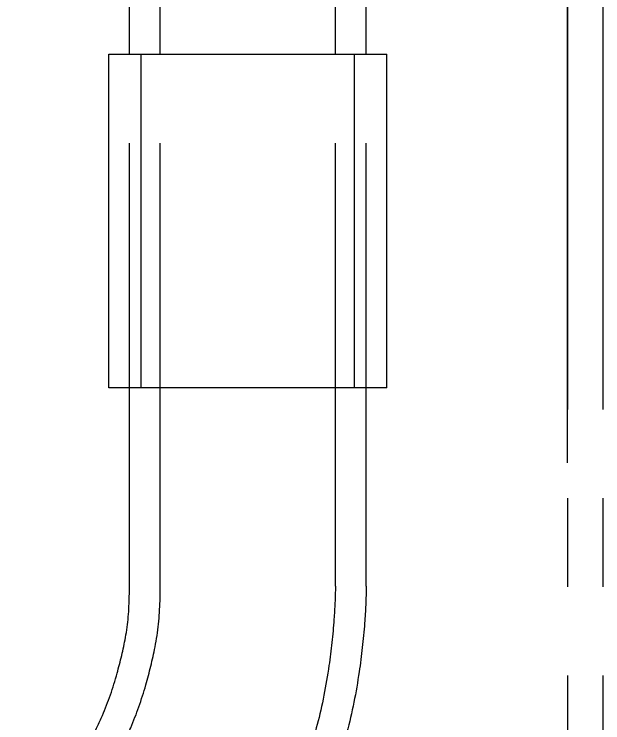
# Model space of a CAD drawing. Header units: millimetres. Extents: x -46397 to 283259, y -8690 to 23983.
# Drawn here: x 190672.9 to 190755.9, y 1451.5 to 1551.5 of the extents above; entities that cross this region are included whole.
import ezdxf

# ---------------------------------------------------------------- set-up
doc = ezdxf.new("R2010")
doc.units = ezdxf.units.MM
doc.linetypes.add('CENTER', pattern=[2, 1.25, -0.25, 0.25, -0.25])
doc.layers.get('Defpoints').update_dxf_attribs({"lineweight": 0})
doc.layers.add('DIM', color=8, linetype='Continuous')
doc.layers.add('mDƯỜNG TÂM', color=8, linetype='CENTER', lineweight=0)
doc.styles.add('GHI CHÚ 1', font='isocp_IV25.ttf', dxfattribs={"width": 0.8})
doc.dimstyles.new('1-30SCALE', dxfattribs={"dimtxt": 75, "dimasz": 75, "dimexe": 37.5, "dimexo": 30, "dimgap": 30, "dimtad": 1, "dimtoh": 1, "dimdec": 0, "dimdsep": 46, "dimtxsty": 'GHI CHÚ 1', "dimcen": 0.09, "dimclrd": 256, "dimclre": 256, "dimclrt": 2, "dimadec": 0, "dimazin": 0, "dimtfac": 1, "dimtdec": 0, "dimtofl": 0, "dimtmove": 0, "dimatfit": 3, "dimfxl": 1, "dimlwd": 0, "dimlwe": 0, "dimarcsym": 0})

# ---------------------------------------------------------------- blocks, each defined once
blk = doc.blocks.new('jh')
at = {"layer": 'mDƯỜNG TÂM', "color": 8, "ltscale": 50, "extrusion": (0, 1, 0)}
for p, q in [((542.561, 1412.577), (542.561, 1590.132)), ((567.274, 1412.577), (567.274, 1590.132)), ((538.218, 1412.577), (538.218, 1584.666)), ((571.618, 1412.577), (571.618, 1584.666)), ((600, 1500), (600, 0)), ((605, 1500), (605, 0)), ((535.317, 1487.624), (574.519, 1487.624)), ((535.317, 1440.582), (535.317, 1487.624)), ((539.864, 1440.582), (539.864, 1487.624)), ((569.971, 1440.582), (569.971, 1487.624)), ((574.519, 1440.582), (574.519, 1487.624)), ((574.519, 1440.582), (535.317, 1440.582))]:
    blk.add_line(p, q, dxfattribs=at)
at = {"layer": 'mDƯỜNG TÂM', "color": 8, "ltscale": 50}
for points, knots in [([(528.353, 1383.444), (529.301, 1384.701), (530.163, 1386.025), (531.65, 1388.682), (532.3, 1389.931), (533.449, 1392.21), (533.957, 1393.273), (535.239, 1396.248), (535.919, 1398.249), (536.947, 1401.964), (537.35, 1403.652), (538.03, 1407.258), (538.175, 1409.268), (538.215, 1411.694), (538.218, 1412.136), (538.218, 1412.577)], [1.202967, 1.202967, 1.202967, 1.202967, 6.71604, 6.71604, 11.010454, 11.010454, 14.749286, 14.749286, 21.290886, 21.290886, 26.543, 26.543, 32.500959, 32.500959, 33.824681, 33.824681, 33.824681, 33.824681]), ([(530.563, 1379.227), (531.263, 1380.106), (531.911, 1380.926), (533.122, 1382.642), (533.692, 1383.524), (535.018, 1385.761), (535.766, 1387.188), (537.172, 1389.931), (537.82, 1391.262), (539.24, 1394.554), (539.943, 1396.575), (541.039, 1400.413), (541.476, 1402.212), (542.26, 1406.134), (542.48, 1408.337), (542.554, 1411.211), (542.561, 1411.894), (542.561, 1412.577)], [0, 0, 0, 0, 3.622244, 3.622244, 7.119635, 7.119635, 12.072728, 12.072728, 16.747494, 16.747494, 23.34736, 23.34736, 28.947643, 28.947643, 35.523479, 35.523479, 37.572901, 37.572901, 37.572901, 37.572901]), ([(567.274, 1412.577), (567.274, 1411.021), (567.191, 1409.465), (566.915, 1405.731), (566.676, 1403.553), (565.962, 1398.581), (565.426, 1395.787), (564.074, 1390.7), (563.312, 1388.383), (561.627, 1384.01), (560.723, 1381.943), (558.636, 1377.55), (557.417, 1375.236), (554.719, 1370.678), (553.218, 1368.444), (550.231, 1364.324), (548.75, 1362.407), (547.085, 1360.3), (546.914, 1360.085), (546.744, 1359.87)], [0, 0, 0, 0, 4.667864, 4.667864, 11.245116, 11.245116, 19.775437, 19.775437, 27.155795, 27.155795, 34.085706, 34.085706, 42.145558, 42.145558, 50.53173, 50.53173, 58.263865, 58.263865, 59.145405, 59.145405, 59.145405, 59.145405]), ([(571.618, 1412.577), (571.618, 1410.839), (571.526, 1409.102), (571.218, 1405.077), (570.962, 1402.789), (570.207, 1397.631), (569.648, 1394.761), (568.621, 1390.894), (568.313, 1389.839), (567.982, 1388.795)], [0, 0, 0, 0, 5.212505, 5.212505, 12.122878, 12.122878, 20.889201, 20.889201, 24.207874, 24.207874, 24.207874, 24.207874])]:
    blk.add_open_spline(points, degree=3, knots=knots, dxfattribs=at)
blk = doc.blocks.new('*D1027')
at = {"layer": 'Defpoints', "color": 0, "transparency": 16777216}
for p in [(190750.934, 2157.481), (190549.084, 1473.23, -1.499), (190750.934, 1473.23, -1.499)]:
    blk.add_point(p, dxfattribs=at)
at = {"layer": 'DIM', "linetype": 'Continuous', "lineweight": 0, "transparency": 16777216}
for p, q in [((190549.084, 1488.23), (190549.084, 2172.481)), ((190750.934, 1488.23), (190750.934, 2172.481)), ((190584.084, 2157.481), (190715.934, 2157.481))]:
    blk.add_line(p, q, dxfattribs=at)
at = {"layer": 'DIM', "transparency": 16777216}
for points in [[(190584.084, 2163.315), (190584.084, 2151.648), (190549.084, 2157.481)], [(190715.934, 2163.315), (190715.934, 2151.648), (190750.934, 2157.481)]]:
    blk.add_solid(points, dxfattribs=at)
at = {"layer": 'DIM', "color": 2, "transparency": 16777216, "insert": (190650.009, 2193.265), "char_height": 40, "attachment_point": 5, "style": 'GHI CHÚ 1'}
blk.add_mtext('202', dxfattribs=at)

msp = doc.modelspace()

# ---------------------------------------------------------------- block references
msp.add_blockref('jh', (190150.934, 58.23, -1.499))

# ---------------------------------------------------------------- dimensions: what is measured, and where the dimension line sits
at = {"layer": 'DIM'}
dim = msp.add_linear_dim(base=(190750.934, 2157.481), p1=(190549.084, 1473.23, -1.499), p2=(190750.934, 1473.23, -1.499), dimstyle='1-30SCALE', override={"dimtxt": 40, "dimasz": 35, "dimexe": 15, "dimexo": 15, "dimgap": 15, "dimtmove": 1}, dxfattribs=at)
dim.commit()
dim.dimension.update_dxf_attribs({"geometry": '*D1027', "text_midpoint": (190650.009, 2193.265)})

doc.saveas('drawing.dxf')
